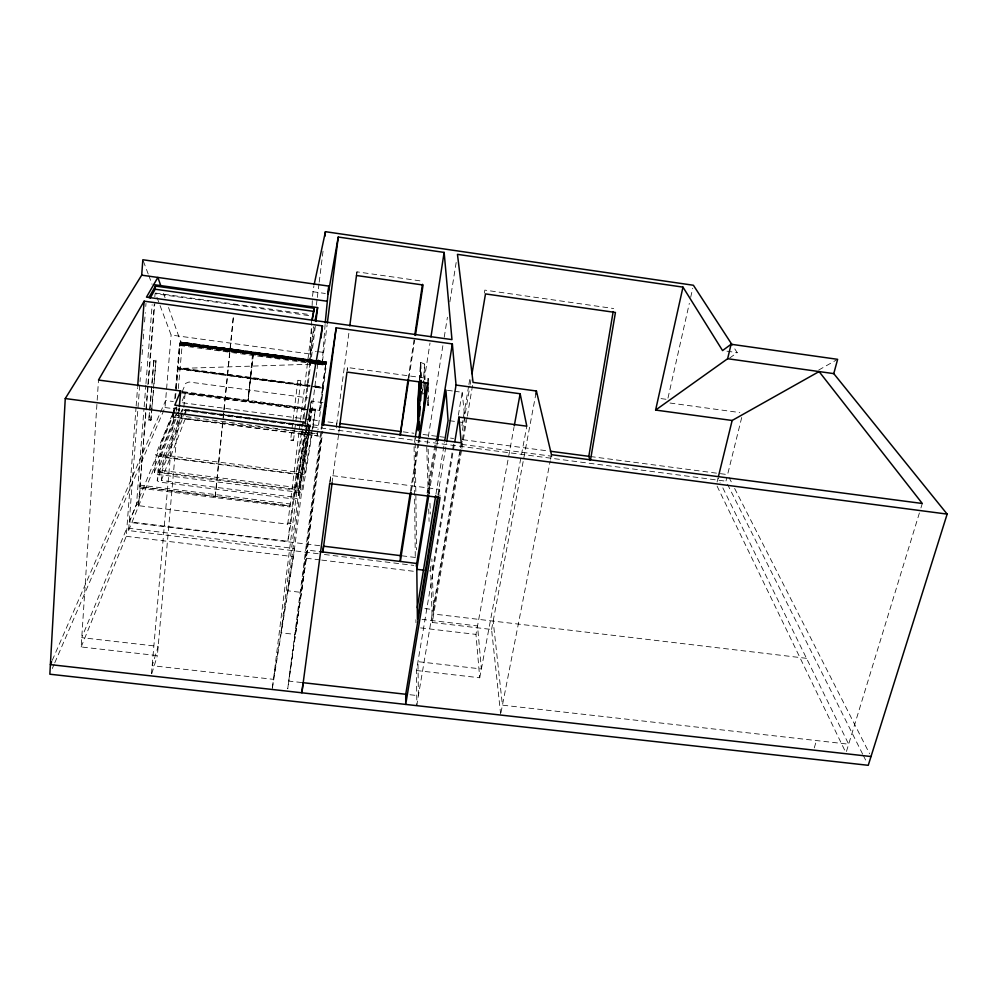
<?xml version="1.0" encoding="UTF-8"?>
<svg xmlns="http://www.w3.org/2000/svg" width="997" height="997" viewBox="0 0 997 997"><rect width="100%" height="100%" fill="white"/><g stroke="black" fill="none" stroke-linecap="round" stroke-linejoin="round"><path stroke-width="0.75" stroke-dasharray="4.99 3.74" d="M177.503 367.257L177.316 369.351M156.99 297.393L171.123 335.029L310.341 354.035L311.55 321.171M312.123 305.655L312.41 297.904M312.472 296.358L313.918 285.703M248.079 400.046L248.938 401.193L305.418 408.683L248.926 401.106L248.278 400.233L250.546 377.065M178.787 412.633L157.364 655.615L81.156 646.966L97.083 401.779M97.183 400.221L98.491 380.056M427.688 398.912L427.763 397.853M419.326 380.368L420.547 362.31L424.548 364.092L425.058 379.521M419.712 380.393L420.846 363.868M422.466 394.189L424.548 364.092M428.61 387.01L428.049 405.517L428.087 397.828M81.156 646.966L126.258 536.299L136.041 407.648M136.153 406.103L137.561 387.584M325.109 324.449L322.056 364.74L327.128 324.735M318.23 553.734L128.601 530.566L140.303 377.701M140.776 371.507L141.487 362.21M142.073 354.596L142.795 345.161M143.256 339.067L143.979 329.671M144.565 321.981L145.288 312.622M145.761 306.453L145.998 303.325M315.339 326.069L290.925 523.35L287.846 541.271L129.261 521.805L136.527 504.183L144.029 408.321M144.154 406.776L145.849 385.129M145.961 383.583L152.142 304.721M139.867 486.548L140.44 485.165L290.301 503.983L289.928 506.065L139.867 486.548L147.768 386.263M147.892 384.717L154.223 304.484M154.834 296.77L155.071 293.679L234.656 304.77L234.345 307.861M290.925 523.35L287.959 522.989L287.747 524.185L138.433 505.666L140.303 486.985L290.077 505.766L289.865 506.937L139.817 488.144M138.433 505.666L154.784 303.599M153.563 390.687L150.821 420.572L148.752 420.31L153.924 359.905L156.018 360.191L154.049 384.58M148.752 420.31L149.774 411.761M149.899 410.228L153.924 359.905M150.821 420.572L151.556 411.412M151.681 409.892L153.276 390.039M153.401 388.506L156.018 360.191M154.398 472.603L155.893 454.495M180.083 414.69L182.351 409.019L310.129 425.806L298.277 498.139L294.015 499.011L160.667 482.224L157.638 481.14L157.975 469.973L179.522 416.11M308.734 429.919L298.477 490.424L158.822 472.74L160.343 454.657L177.578 412.21M54.773 662.806L165.016 407.549L171.123 335.029M305.792 430.143L294.339 497.216L161.327 480.454L162.175 470.509L186.015 409.829L306.353 425.632L305.979 428.635M173.578 412.509L173.179 417.07L317.183 435.888L317.507 433.845L174.001 415.064L173.179 417.07L317.507 433.845M173.715 411.001L173.977 407.96M174.762 398.862L175.547 389.752M175.684 388.244L179.547 343.741L180.357 341.959L326.717 361.886L317.981 429.719M175.908 388.618L179.759 344.152L313.033 362.272M151.457 673.735L174.799 405.131M175.46 398.314L180.357 341.959L313.606 360.353M316.41 363.307L180.307 344.8L180.507 343.604L316.685 360.852M180.893 343.504L181.005 342.307L326.717 361.886L326.43 363.718L177.391 368.516L309.481 386.25M176.357 411.15L176.731 406.913L174.961 411.188M178.326 388.556L182.077 345.71L168.169 306.49M178.924 411.088L179.198 407.985M181.953 413.593L181.541 418.154L157.09 480.342M182.09 412.06L182.351 409.019M183.834 407.374L185.056 393.815L308.21 410.141M161.327 480.454L185.193 418.964L186.015 409.829M215.165 496.693L233.535 314.541M215.24 497.59L223.141 418.902M223.291 417.357L223.914 411.188M224.076 409.642L233.572 315.575M423.575 393.965L423.725 393.042M347.504 367.519L347.155 370.56L347.504 367.519L428.187 378.486L428.361 383.11M356.689 274.287L356.976 271.832L422.927 281.266M290.613 440.213L293.567 440.063L290.613 440.213L297.891 380.268L300.795 380.667L294.763 429.919M293.467 440.587L294.676 430.928M287.747 524.185L311.911 327.053M308.958 362.958L310.466 350.632L316.311 351.442M310.341 354.035L313.743 326.505M316.373 305.094L317.133 298.975M317.32 297.455L319.015 283.684M319.202 282.151L323.165 250.035M287.846 541.271L301.755 428.61M301.941 427.065L302.702 420.896M302.889 419.351L314.329 326.754M336.238 427.875L336.836 423.102L326.031 421.669M329.945 482.199L330.767 475.457L439.627 489.39L439.976 496.219M294.339 497.216L305.568 430.156M272.455 687.307L304.048 433.097M304.82 426.94L305.394 422.317M298.477 490.424L300.708 472.603L311.288 410.54L309.244 426.89L183.573 410.39M306.515 429.67L280.942 632.783L295.374 634.466L322.293 427.327M311.027 401.679L299.474 471.033L298.215 473.263L296.184 474.273L162.623 457.212L160.816 455.704L160.268 453.211L161.14 442.78L175.759 407.312M322.966 402.713L311.475 401.018L287.709 590.785L301.356 592.417L321.67 435.452M272.293 688.628L293.492 556.662L318.255 359.693M310.628 410.016L315.251 410.639L312.435 431.527M325.608 363.344L180.469 344.09L316.56 361.462L180.993 342.943L180.482 343.928L181.03 342.457L313.469 360.478M308.983 409.156L319.838 410.378L325.944 362.036L326.717 361.886M317.183 435.888L317.781 431.265M321.844 424.485L287.734 688.79L306.328 558.22L322.779 431.227M336.65 424.797L349.162 330.917M356.565 274.923L356.976 271.832M329.957 481.601L330.767 475.457M332.013 483.034L338.731 433.583M338.83 432.212L339.354 428.959M252.827 355.892L253.151 354.134L248.041 400.856L182.8 392.432M250.334 379.147L250.658 377.365M179.348 345.909L179.759 344.152M408.072 379.346L414.104 339.503M408.92 378.212L414.715 340.014M414.503 442.381L415.151 438.256L416.547 549.87M422.578 390.637L424.012 381.427M424.248 379.894L430.006 343.03M410.44 491.484L417.868 444.151M418.117 442.618L418.59 439.565M427.701 381.552L428.187 378.486M411.425 490.736L418.69 444.612M418.927 443.067L419.413 440.001M317.943 363.519L325.583 364.553L325.944 362.036L315.152 360.565M313.631 386.487L322.33 387.409L325.782 364.005L316.647 362.758M427.165 444.039L427.825 439.914M428.311 436.848L443.004 344.837M444.238 337.173L447.416 317.233M449.871 301.892L456.24 262.024M312.186 433.059L302.776 490.96A4.3 1.795 6.7 0 1 302.203 491.695A4.349 1.82 6.7 0 1 298.153 492.206L158.149 474.497A4.474 1.82 4.2 0 1 154.435 472.179L177.491 415.151M427.09 493.141L435.552 440.936M428.187 492.842L436.649 440.649M428.997 494.25L436.723 446.768M436.973 445.235L437.72 440.637M315.251 410.639L305.02 473.151A4.324 1.757 6.8 0 1 304.446 473.862A4.374 1.782 6.8 0 1 300.384 474.348L159.67 456.377A4.499 1.782 4.4 0 1 155.943 454.084L171.845 415.649M435.963 494.151L444.537 441.995M437.87 495.073L446.444 443.117M438.618 495.509L439.627 489.39M453.498 444.276L432.274 571.206L429.458 570.87M458.358 415.213L462.197 392.282L454.806 391.285M461.212 442.818L416.846 704.829L416.472 670.52L454.557 443.117M310.129 425.806L299.673 487.944L298.577 488.929L295.224 489.191L161.514 472.254L157.925 470.385M461.972 425.582L468.652 386.013M468.902 384.493L470.185 376.878M484.318 293.155L484.829 290.115L613.691 308.534M462.421 430.368L469.936 385.901M470.198 384.368L470.97 379.77M462.122 441.185L433.57 609.591L423.202 608.357M462.384 439.652L465.238 422.803L462.197 392.282M500.656 714.226L491.583 629.468L432.287 622.464L461.599 449.884M461.86 448.351L467.07 417.668M467.331 416.135L473.064 382.387M305.83 428.648L306.353 425.632M306.777 428.162L311.475 401.018M416.472 670.52L479.719 677.773L475.968 634.404L513.978 427.364M479.719 677.773L526.802 426.193M491.583 629.468L535.838 394.052M500.955 712.718L550.257 460.801M550.556 459.281L551.453 454.694M300.795 380.667L297.891 380.268M667.978 398.102L689.338 303.3M690.697 297.28L692.728 288.258M717.067 482.062L718.039 478.074L720.096 482.261M862.667 754.168L725.953 481.202L726.938 477.251M741.718 417.494L727.586 474.609L718.339 473.388M316.61 362.048L180.307 344.8L181.005 342.307L179.547 343.741L326.43 363.718L325.944 362.036L318.143 361.188M814.287 747.862L816.443 740.572M846.441 751.464L920.48 509.43M920.929 507.947L922.3 503.485M151.768 673.685L157.364 655.615M313.457 360.64L181.018 342.619L180.494 343.766L325.795 363.207L180.469 344.09M234.656 304.77L310.204 315.837M158.822 472.74L182.451 413.219M178.077 413.73L179.796 409.443M178.151 410.801L179.31 407.972M182.177 400.894L185.056 393.815M128.601 530.566L176.108 413.967M174.375 412.608L129.224 522.328L322.006 545.995M172.431 414.229L175.372 407.112M182.152 391.821L185.641 383.371L188.994 382.001L308.073 397.89M52.318 668.501L54.162 664.226M179.522 346.096L179.535 344.663L180.432 344.987M177.491 369.538L177.728 367.569L310.167 385.353M52.255 660.338L165.614 400.532L173.328 401.542M251.954 354.708L253.288 355.48L250.745 377.252L251.394 378.137L310.042 386.001M180.307 344.8L180.993 342.943M250.883 377.813L177.491 368.105L249.462 377.975L250.259 377.19L252.415 355.368L253.911 354.982M182.763 392.332L246.994 400.844L247.792 400.171L250.496 377.9L310.03 386.101M310.765 409.293L319.414 410.203L322.829 387.048L313.756 385.839M729.692 357.998L737.219 352.651L733.007 346.171M818.674 370.061L836.271 360.104M248.415 400.794L247.555 400.669M179.784 345.498L325.159 365.251M177.753 368.94L249.923 378.623M250.783 378.735L308.173 386.275M324.698 364.603L325.695 364.528M301.68 682.534L288.731 681.076L307.388 550.095L320.037 551.64M409.954 694.735L418.391 695.694L417.967 661.659L481.377 668.962L477.526 625.954L422.043 619.386M420.622 627.898L475.968 634.404M806.511 658.319L433.72 614.027L431.851 558.856M401.841 555.803L416.646 557.622M324.399 554.494L413.817 565.411M126.258 536.299L293.492 556.662M306.328 558.22L320.162 559.903M321.695 560.09L415.425 571.505M136.527 504.183L138.919 504.482M318.08 361.662L325.795 362.16L315.015 360.69M318.143 362.247L325.795 363.207M160.343 454.657L300.708 472.603M162.175 470.509L295.561 487.421M165.016 407.549L725.953 481.202M185.193 418.964L305.232 434.655M149.164 419.388L151.232 419.65M182.513 391.584L303.773 407.661M310.902 408.608L319.925 409.804M181.267 392.88L309.082 409.817M182.576 402.763L319.863 420.859M403.224 431.851L413.905 433.259M423.052 434.468L438.306 436.474M439.827 436.674L444.4 437.272M450.507 438.082L453.56 438.481M462.733 439.689L548.836 451.043M590.361 456.514L716.793 473.189M304.035 423.65L320.909 425.869M461.611 444.363L551.989 456.24M179.547 343.741L316.498 362.135M318.043 362.347L326.43 363.718M153.513 360.752L155.607 361.026M313.619 386.587L322.33 387.409M311.027 386.45L323.315 388.107M315.351 387.235L322.205 388.319M449.51 420.709L456.663 421.669M458.084 421.856L465.238 422.803M314.977 361.014L325.77 362.322L181.03 342.457M318.031 361.587L325.732 362.634L314.952 361.163M447.416 390.276L453.323 391.073M317.769 351.642L323.614 352.44M661.023 398.601L666.582 399.361M669.996 403.025L739.799 412.559M181.005 342.781L313.419 360.951M155.42 293.081L310.391 314.678M312.647 291.697L325.346 293.492M726.963 351.193L737.219 352.651M313.357 362.796L180.407 343.604L180.357 341.959M314.89 363.008L325.583 364.553M305.73 434.193L320.959 436.399M728.994 477.376L731.81 482.897M734.627 488.43L869.596 753.769M863.365 755.564L866.854 762.531M722.837 487.857L848.659 744.198L502.426 705.166L493.166 621.081M717.092 486.125L845.992 752.922M143.381 261.202L148.279 274.237M148.827 275.683L152.092 284.369M163.533 293.417L165.078 297.779M420.547 362.31L421.021 380.854M428.037 405.467L427.738 397.28M428.137 449.186L429.657 493.976M429.969 503.248L430.33 514.066M426.728 446.793L428.199 493.428M428.698 508.981L429.084 521.419M430.517 566.495L432.287 622.464M420.859 363.755L421.282 380.704M420.472 363.731L420.884 380.68M414.091 446.681L415.275 557.884M415.936 619.598L415.961 622.701M325.795 362.16L325.545 363.818L325.795 362.16M294.514 548.512L273.452 679.343L152.167 665.672L158.174 646.38L81.766 637.656L126.893 528.011L294.514 548.512"/><path stroke-width="1.5" d="M438.368 497.042L405.742 694.261L405.717 704.418L440.038 497.59L329.783 483.545M410.191 493.017L400.358 555.616L400.308 561.461L411.188 492.269M400.133 435.066L408.072 379.346M417.78 402.452L418.167 430.804L421.021 380.854M160.953 286.164L157.862 277.44L146.472 297.131L451.965 339.603L444.139 252.415L338.257 237.037L328.175 293.891L328.786 286.102L142.845 259.756L141.686 275.172L65.266 398.551L49.85 674.209L868.25 765.31L947.15 514.103L833.766 373.626L727.636 358.721L655.615 410.066L732.147 420.472L819.085 371.569L922.3 503.485L551.453 454.694L536.411 391.011L473.064 382.387L457.461 254.347L682.982 287.124L722.563 350.583L731.1 344.252L837.63 359.331L833.766 373.626M417.793 402.962L419.214 381.377M418.167 402.987L419.612 381.888M418.665 429.258L419.189 421.743M419.6 415.724L420.223 406.689M420.634 400.669L421.257 391.647M418.266 429.233L417.78 403.124L418.653 429.358M423.875 409.879L425.158 382.599M137.686 386.038L144.141 301.169L322.492 325.907L320.947 338.195M325.234 322.891L328.786 286.102M150.123 298.165L155.208 289.242L155.457 286.077L314.292 308.297L312.123 320.336M179.335 406.44L180.706 390.961L98.491 380.056L144.141 301.169M324.86 236.277L325.433 231.69L693.401 285.254L732.159 344.875M315.912 321.445L317.632 307.575L153.712 284.619M327.328 323.202L338.257 237.037M323.053 424.672L325.845 403.124L322.517 425.806M323.576 425.058L336.176 327.814L452.351 343.928L456.04 385.054L446.693 441.584M349.785 325.857L356.565 274.923M329.745 483.134L301.854 692.79L303.113 682.696L405.742 694.261M332.126 482.785L322.854 551.989L323.539 546.182L400.358 555.616M339.454 427.588L346.981 372.068L428.361 383.11L419.65 438.456M336.176 327.814L321.844 424.485L461.212 442.818L458.919 417.132L526.802 426.193L520.147 393.753L456.04 385.054M414.802 334.905L422.466 284.332M400.345 434.754L408.695 379.745M415.413 335.428L423.064 285.005L356.54 275.521M415.388 436.723L418.266 418.291M430.966 336.886L444.139 252.415M418.827 438.044L427.464 383.072M416.285 566.146L427.937 494.387M436.649 440.649L452.351 343.928M428.747 495.783L416.796 569.324L423.837 570.184M437.72 440.637L445.933 390.076L448.077 420.522L444.799 440.462M417.282 607.647L435.714 495.683M437.608 496.593L417.419 618.838L416.721 563.467L320.037 551.64M454.819 441.596L458.919 417.132M472.005 373.638L485.489 293.916L615.436 312.46L590.548 459.742M589.925 460.041L588.816 456.314L613.18 311.587M322.492 325.907L305.394 422.317L174.799 405.131L180.706 390.961M514.265 425.831L520.147 393.753M535.838 394.052L536.411 391.011M315.089 320.573L317.632 307.575M311.911 320.137L314.292 308.297M314.242 284.195L325.433 231.69M655.615 410.066L682.982 287.124M727.636 358.721L731.1 344.252M718.401 476.603L732.147 420.472M51.632 661.771L50.386 664.625L871.004 756.536M148.927 297.467L155.457 286.077M65.266 398.551L947.15 514.103M339.852 423.488L400.183 431.452M550.381 451.242L588.816 456.314M155.208 289.242L313.918 311.4M141.686 275.172L326.879 301.194M420.884 380.68L421.083 388.406"/></g></svg>
